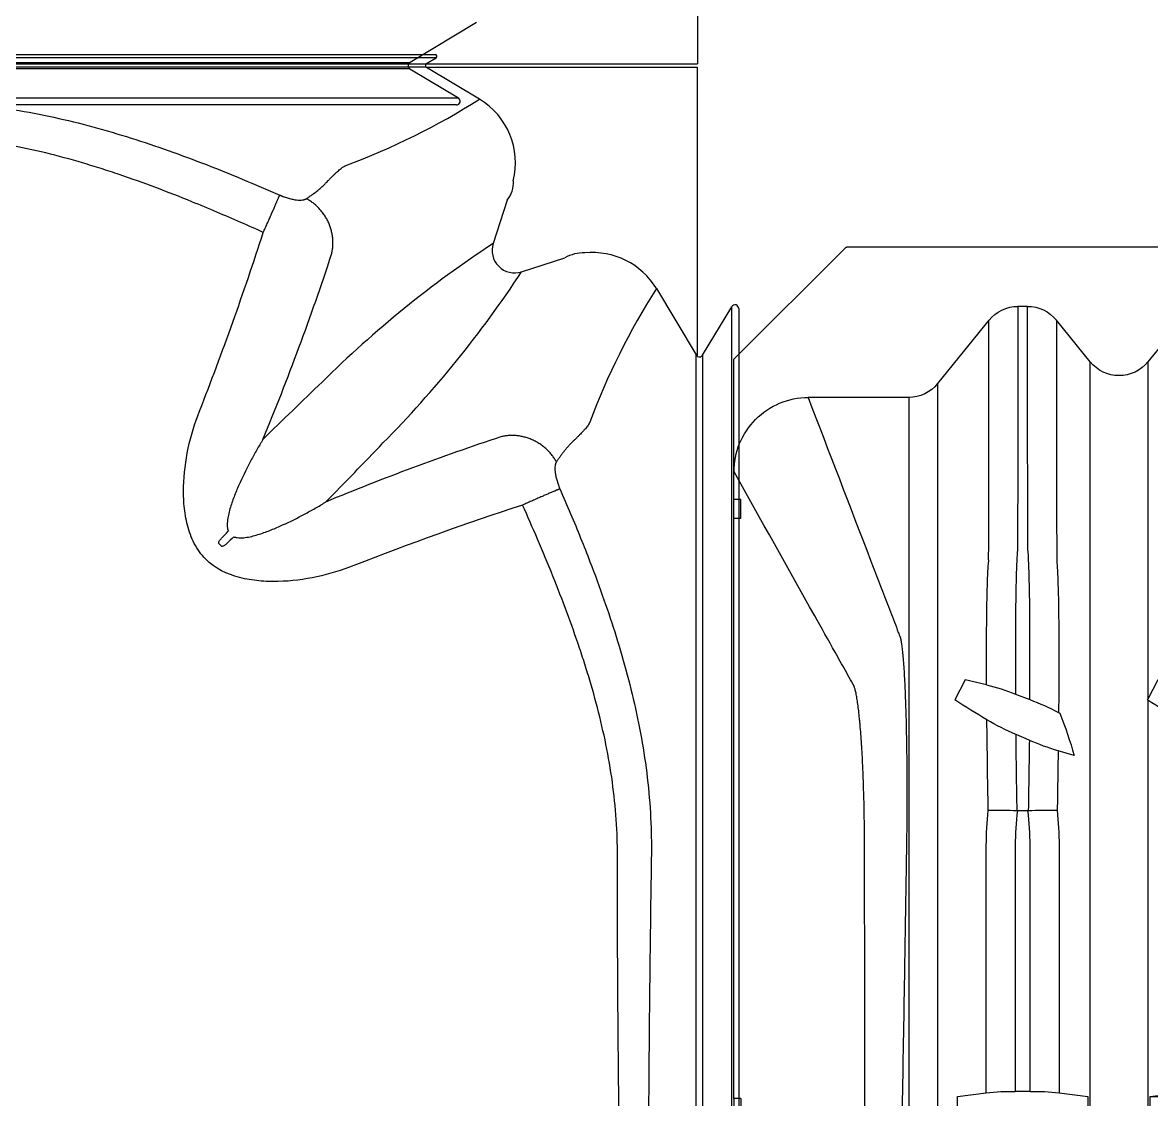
# Model space of a CAD drawing. Header units: millimetres. Extents: x -455371 to 117772, y -78417 to 116564.
# Drawn here: x -33030.2 to -32727.9, y 57303.2 to 57591.5 of the extents above; entities that cross this region are included whole.
import ezdxf

# ---------------------------------------------------------------- set-up
doc = ezdxf.new("R2010")
doc.units = ezdxf.units.MM
doc.layers.get('0').update_dxf_attribs({"color": 255})
doc.layers.add('BETON-STOP', color=141, linetype='Continuous')
doc.layers.add('Contorno-Cupolex', color=3, linetype='Continuous')
doc.layers.add('quote', color=5, linetype='Continuous', lineweight=15)

# ---------------------------------------------------------------- blocks, each defined once
blk = doc.blocks.new('Cupolex H50')
at = {"layer": 'Contorno-Cupolex', "linetype": 'Continuous'}
for p, q in [((19721.008, 10220.685), (19741.795, 10220.685)), ((19741.548, 10220.428), (19741.822, 10220.592)), ((19741.548, 10220.342), (19741.548, 10220.428)), ((19741.56, 10220.335), (19741.548, 10220.342)), ((19741.568, 10220.335), (19741.56, 10220.335)), ((19748.808, 10220.335), (19741.568, 10220.335)), ((19742.979, 10219.487), (19741.568, 10220.335)), ((19748.808, 10212.618), (19748.808, 10220.335)), ((19743.723, 10216.79), (19743.347, 10215.632)), ((19744.105, 10214.873), (19745.264, 10215.25)), ((19747.709, 10214.424), (19748.773, 10212.653)), ((19748.944, 10212.646), (19749.723, 10213.942)), ((19749.908, 10213.89), (19749.908, 10192.535)), ((19748.808, 10212.611), (19748.808, 10212.618)), ((19736.013, 10207.612), (19736.085, 10207.54)), ((19748.808, 10172.452), (19748.808, 10164.735)), ((19742.898, 10165.834), (19741.127, 10164.77)), ((19741.084, 10164.735), (19741.092, 10164.735)), ((19741.092, 10164.735), (19748.808, 10164.735)), ((19741.119, 10164.6), (19742.416, 10163.82)), ((19742.363, 10163.635), (19721.008, 10163.635))]:
    blk.add_line(p, q, dxfattribs=at)
for centre, radius, start, end in [((19741.796, 10220.635), 0.0499, 300.9627, 90.7224), ((19732.671, 10235.755), 19.259, 290.4679, 302.3618), ((19741.956, 10217.783), 1.987, 346.0465, 59.0112), ((19743.106, 10217.267), 0.78, 322.3447, 2.7204), ((19656.793, 10241.937), 84.511, 338.63581, 342.07511), ((19759.615, 10190.882), 29.618, 123.3171, 134.7243), ((19743.918, 10215.445), 0.601, 161.8666, 288.1334), ((19746.005, 10213.401), 1.987, 30.9871, 96.0571), ((19672.407, 10237.205), 70.114, 337.51574, 341.83203), ((19745.761, 10214.347), 1.031, 88.098, 118.852), ((19719.313, 10231.176), 29.672, 315.2861, 326.6725), ((19763.951, 10204.095), 19.248, 147.544, 159.4332), ((19749.809, 10213.891), 0.0998, 359.2777, 149.0372), ((19748.859, 10212.705), 0.1, 210.9328, 239.6717), ((19748.858, 10212.696), 0.0994, 239.7705, 329.2578), ((19823.716, 10122.806), 123.117, 133.62543, 134.65067), ((19764.872, 10146.017), 67.882, 108.3064, 112.52778), ((19651.998, 10294.545), 122.115, 315.3451, 316.37876), ((19769.413, 10131.006), 81.647, 108.03721, 111.39913), ((19677.006, 10266.071), 83.013, 315.3725, 315.55085), ((19794.544, 10148.533), 83.013, 134.44915, 134.6275), ((19741.17, 10164.685), 0.0994, 149.7705, 239.2578), ((19741.178, 10164.684), 0.1, 120.9328, 149.6717), ((19742.364, 10163.735), 0.0998, 269.2777, 59.0372)]:
    blk.add_arc(centre, radius, start, end, dxfattribs=at)
for points, knots in [([(19741.822, 10220.592), (19740.292, 10220.592), (19738.758, 10220.592), (19736.839, 10220.592), (19736.456, 10220.592), (19735.88, 10220.592), (19735.689, 10220.592), (19735.473, 10220.592), (19735.449, 10220.592), (19735.401, 10220.592), (19735.378, 10220.592), (19735.297, 10220.592), (19735.225, 10220.592), (19734.958, 10220.592), (19734.705, 10220.592), (19734.236, 10220.592), (19734.065, 10220.592), (19733.692, 10220.592), (19733.489, 10220.592), (19732.842, 10220.592), (19732.366, 10220.592), (19731.587, 10220.592), (19731.315, 10220.592), (19730.758, 10220.592), (19730.474, 10220.592), (19729.895, 10220.592), (19729.6, 10220.592), (19728.998, 10220.592), (19728.69, 10220.592), (19728.229, 10220.592), (19728.076, 10220.592), (19727.9, 10220.592), (19727.878, 10220.592), (19727.856, 10220.592)], [0, 0, 0, 0, 0.5, 0.5, 0.625, 0.625, 0.6875, 0.6875, 0.6953125, 0.6953125, 0.703125, 0.703125, 0.71875, 0.71875, 0.75, 0.75, 0.765625, 0.765625, 0.78125, 0.78125, 0.8125, 0.8125, 0.828125, 0.828125, 0.84375, 0.84375, 0.859375, 0.859375, 0.875, 0.875, 0.8828125, 0.8828125, 0.8839302, 0.8839302, 0.8839302, 0.8839302]), ([(19721.008, 10220.428), (19722.289, 10220.428), (19723.57, 10220.428), (19725.492, 10220.428), (19726.132, 10220.428), (19726.933, 10220.428), (19727.094, 10220.428), (19727.415, 10220.428), (19727.577, 10220.428), (19727.864, 10220.428), (19727.987, 10220.428), (19728.24, 10220.428), (19728.37, 10220.428), (19729.01, 10220.428), (19729.496, 10220.428), (19730.446, 10220.428), (19730.912, 10220.428), (19732.235, 10220.428), (19733.016, 10220.428), (19733.944, 10220.428), (19734.213, 10220.428), (19734.655, 10220.428), (19734.829, 10220.428), (19734.99, 10220.428), (19735.02, 10220.428), (19735.059, 10220.428), (19735.071, 10220.428), (19735.095, 10220.428), (19735.107, 10220.428), (19735.166, 10220.428), (19735.216, 10220.428), (19735.367, 10220.428), (19735.468, 10220.428), (19735.97, 10220.428), (19736.373, 10220.428), (19738.384, 10220.428), (19739.993, 10220.428), (19741.548, 10220.428)], [0, 0, 0, 0, 0.0625, 0.0625, 0.09375, 0.09375, 0.101563, 0.101563, 0.109375, 0.109375, 0.117188, 0.117188, 0.125, 0.125, 0.15625, 0.15625, 0.1875, 0.1875, 0.25, 0.25, 0.28125, 0.28125, 0.3125, 0.3125, 0.320312, 0.320312, 0.324219, 0.324219, 0.328125, 0.328125, 0.34375, 0.34375, 0.375, 0.375, 0.5, 0.5, 1, 1, 1, 1]), ([(19741.548, 10220.342), (19739.993, 10220.342), (19738.384, 10220.342), (19736.373, 10220.342), (19735.97, 10220.342), (19735.468, 10220.342), (19735.367, 10220.342), (19735.216, 10220.342), (19735.166, 10220.342), (19735.107, 10220.342), (19735.095, 10220.342), (19735.071, 10220.342), (19735.059, 10220.342), (19735.02, 10220.342), (19734.99, 10220.342), (19734.829, 10220.342), (19734.655, 10220.342), (19734.213, 10220.342), (19733.944, 10220.342), (19733.016, 10220.342), (19732.235, 10220.342), (19730.912, 10220.342), (19730.446, 10220.342), (19729.496, 10220.342), (19729.01, 10220.342), (19728.37, 10220.342), (19728.24, 10220.342), (19727.987, 10220.342), (19727.864, 10220.342), (19727.577, 10220.342), (19727.415, 10220.342), (19727.094, 10220.342), (19726.933, 10220.342), (19726.132, 10220.342), (19725.492, 10220.342), (19723.57, 10220.342), (19722.289, 10220.342), (19721.008, 10220.342)], [0, 0, 0, 0, 0.5, 0.5, 0.625, 0.625, 0.65625, 0.65625, 0.671875, 0.671875, 0.675781, 0.675781, 0.679687, 0.679687, 0.6875, 0.6875, 0.71875, 0.71875, 0.75, 0.75, 0.8125, 0.8125, 0.84375, 0.84375, 0.875, 0.875, 0.882812, 0.882812, 0.890625, 0.890625, 0.898437, 0.898437, 0.90625, 0.90625, 0.9375, 0.9375, 1, 1, 1, 1]), ([(19721.008, 10219.339), (19721.473, 10219.342), (19722.405, 10219.348), (19723.808, 10219.361), (19725.098, 10219.376), (19726.27, 10219.391), (19727.059, 10219.402), (19727.585, 10219.411), (19727.942, 10219.416), (19728.571, 10219.41), (19729.471, 10219.354), (19730.543, 10219.215), (19731.953, 10218.947), (19733.325, 10218.57), (19734.676, 10218.116), (19735.665, 10217.748), (19736.658, 10217.349), (19737.307, 10217.069), (19737.639, 10216.925)], [0, 0, 0, 0, 0.081858, 0.164277, 0.247255, 0.309067, 0.370865, 0.386322, 0.40194, 0.433686, 0.497156, 0.560794, 0.624159, 0.750052, 0.811351, 0.87539, 0.93616, 1, 1, 1, 1]), ([(19737.202, 10215.927), (19737.002, 10216.017), (19736.59, 10216.2), (19735.953, 10216.474), (19735.197, 10216.788), (19734.329, 10217.128), (19733.518, 10217.419), (19732.865, 10217.634), (19732.211, 10217.835), (19731.388, 10218.058), (19730.389, 10218.273), (19729.382, 10218.425), (19728.537, 10218.493), (19727.988, 10218.507), (19727.733, 10218.508), (19727.559, 10218.508), (19727.076, 10218.508), (19726.285, 10218.509), (19724.877, 10218.513), (19723.471, 10218.522), (19722.064, 10218.535), (19721.36, 10218.543), (19721.008, 10218.547)], [0, 0, 0, 0, 0.039685, 0.081401, 0.12514, 0.187502, 0.249718, 0.280702, 0.311603, 0.373204, 0.434675, 0.49602, 0.557011, 0.587479, 0.595205, 0.603053, 0.61891, 0.682454, 0.745963, 0.872985, 0.936476, 1, 1, 1, 1]), ([(19738.355, 10216.828), (19738.368, 10216.837), (19738.393, 10216.854), (19738.429, 10216.879), (19738.464, 10216.904), (19738.498, 10216.928), (19738.531, 10216.953), (19738.585, 10216.993), (19738.657, 10217.049), (19738.741, 10217.12), (19738.817, 10217.19), (19738.878, 10217.251), (19738.92, 10217.297), (19738.952, 10217.33), (19738.981, 10217.359), (19739.023, 10217.4), (19739.074, 10217.45), (19739.131, 10217.503), (19739.184, 10217.552), (19739.249, 10217.611), (19739.309, 10217.659), (19739.358, 10217.689), (19739.382, 10217.701), (19739.395, 10217.708), (19739.402, 10217.71), (19739.405, 10217.712)], [0, 0, 0, 0, 0.020834, 0.041499, 0.061995, 0.082327, 0.102494, 0.1225, 0.183394, 0.244692, 0.305517, 0.365952, 0.407549, 0.429262, 0.459619, 0.493771, 0.556586, 0.619732, 0.683579, 0.744962, 0.871925, 0.935861, 0.967747, 0.983808, 1, 1, 1, 1]), ([(19737.639, 10216.925), (19737.647, 10216.921), (19737.663, 10216.914), (19737.687, 10216.904), (19737.711, 10216.895), (19737.735, 10216.885), (19737.771, 10216.872), (19737.819, 10216.856), (19737.896, 10216.832), (19737.99, 10216.809), (19738.091, 10216.793), (19738.18, 10216.787), (19738.242, 10216.791), (19738.284, 10216.798), (19738.311, 10216.806), (19738.335, 10216.816), (19738.349, 10216.824), (19738.355, 10216.828)], [0, 0, 0, 0, 0.025114, 0.050251, 0.075451, 0.100753, 0.126198, 0.189041, 0.252473, 0.377155, 0.504216, 0.628011, 0.754462, 0.81453, 0.875317, 0.937064, 1, 1, 1, 1]), ([(19749.723, 10207.324), (19749.723, 10207.363), (19749.723, 10207.398), (19749.723, 10207.46), (19749.723, 10207.485), (19749.723, 10207.704), (19749.723, 10207.899), (19749.723, 10208.484), (19749.723, 10208.874), (19749.723, 10210.825), (19749.723, 10212.385), (19749.723, 10213.942)], [0.2969026, 0.2969026, 0.2969026, 0.2969026, 0.3046875, 0.3046875, 0.3125, 0.3125, 0.375, 0.375, 0.5, 0.5, 1, 1, 1, 1]), ([(19748.773, 10197.227), (19748.773, 10197.476), (19748.773, 10197.725), (19748.773, 10198.276), (19748.773, 10198.579), (19748.773, 10199.183), (19748.773, 10199.485), (19748.773, 10200.088), (19748.773, 10200.39), (19748.773, 10200.988), (19748.773, 10201.279), (19748.773, 10201.848), (19748.773, 10202.126), (19748.773, 10202.668), (19748.773, 10202.933), (19748.773, 10203.687), (19748.773, 10204.141), (19748.773, 10204.948), (19748.773, 10205.286), (19748.773, 10205.693), (19748.773, 10205.813), (19748.773, 10206.011), (19748.773, 10206.089), (19748.773, 10206.182), (19748.773, 10206.207), (19748.773, 10206.254), (19748.773, 10206.278), (19748.773, 10206.348), (19748.773, 10206.396), (19748.773, 10206.631), (19748.773, 10206.819), (19748.773, 10207.385), (19748.773, 10207.761), (19748.773, 10209.646), (19748.773, 10211.153), (19748.773, 10212.653)], [0.0808693, 0.0808693, 0.0808693, 0.0808693, 0.09375, 0.09375, 0.109375, 0.109375, 0.125, 0.125, 0.140625, 0.140625, 0.15625, 0.15625, 0.171875, 0.171875, 0.1875, 0.1875, 0.21875, 0.21875, 0.25, 0.25, 0.265625, 0.265625, 0.28125, 0.28125, 0.2890625, 0.2890625, 0.296875, 0.296875, 0.3125, 0.3125, 0.375, 0.375, 0.5, 0.5, 1, 1, 1, 1]), ([(19739.624, 10207.024), (19739.3, 10206.895), (19738.97, 10206.795), (19738.296, 10206.65), (19737.949, 10206.606), (19737.429, 10206.593), (19737.256, 10206.598), (19736.91, 10206.631), (19736.737, 10206.659), (19736.234, 10206.789), (19735.91, 10206.944), (19735.538, 10207.317), (19735.438, 10207.458), (19735.276, 10207.768), (19735.218, 10207.933), (19735.131, 10208.268), (19735.103, 10208.441), (19735.071, 10208.786), (19735.066, 10208.958), (19735.079, 10209.475), (19735.123, 10209.82), (19735.268, 10210.497), (19735.368, 10210.828), (19735.497, 10211.15)], [0, 0, 0, 0, 0.125, 0.125, 0.25, 0.25, 0.3125, 0.3125, 0.375, 0.375, 0.5, 0.5, 0.5625, 0.5625, 0.625, 0.625, 0.6875, 0.6875, 0.75, 0.75, 0.875, 0.875, 1, 1, 1, 1]), ([(19745.929, 10210.856), (19745.928, 10210.853), (19745.925, 10210.846), (19745.919, 10210.833), (19745.906, 10210.809), (19745.876, 10210.759), (19745.825, 10210.696), (19745.76, 10210.625), (19745.708, 10210.569), (19745.655, 10210.514), (19745.61, 10210.469), (19745.57, 10210.428), (19745.538, 10210.397), (19745.505, 10210.365), (19745.458, 10210.322), (19745.399, 10210.263), (19745.337, 10210.194), (19745.283, 10210.129), (19745.235, 10210.07), (19745.186, 10210.007), (19745.137, 10209.939), (19745.086, 10209.868), (19745.052, 10209.817), (19745.035, 10209.792)], [0, 0, 0, 0, 0.016011, 0.032224, 0.064149, 0.128117, 0.255099, 0.326832, 0.398509, 0.451594, 0.506571, 0.540692, 0.57148, 0.599734, 0.634041, 0.695795, 0.755398, 0.795322, 0.835569, 0.876151, 0.917076, 0.958355, 1, 1, 1, 1]), ([(19748.944, 10210.731), (19748.944, 10209.866), (19748.944, 10209), (19748.944, 10207.757), (19748.944, 10207.381), (19748.944, 10206.816), (19748.944, 10206.628), (19748.944, 10206.393), (19748.944, 10206.345), (19748.944, 10206.251), (19748.944, 10206.21), (19748.944, 10206.085), (19748.944, 10206.006), (19748.944, 10205.81), (19748.944, 10205.69), (19748.944, 10205.281), (19748.944, 10204.944), (19748.944, 10204.343), (19748.944, 10204.127), (19748.944, 10203.673), (19748.944, 10203.435), (19748.944, 10202.686), (19748.944, 10202.135), (19748.944, 10201.284), (19748.944, 10200.995), (19748.944, 10200.404), (19748.944, 10200.101), (19748.944, 10199.496), (19748.944, 10199.193), (19748.944, 10198.588), (19748.944, 10198.285), (19748.944, 10197.377), (19748.944, 10196.772), (19748.944, 10195.104), (19748.944, 10194.041), (19748.944, 10192.978)], [0.2124485, 0.2124485, 0.2124485, 0.2124485, 0.5, 0.5, 0.625, 0.625, 0.6875, 0.6875, 0.703125, 0.703125, 0.71875, 0.71875, 0.734375, 0.734375, 0.75, 0.75, 0.78125, 0.78125, 0.796875, 0.796875, 0.8125, 0.8125, 0.84375, 0.84375, 0.859375, 0.859375, 0.875, 0.875, 0.890625, 0.890625, 0.90625, 0.90625, 0.9375, 0.9375, 0.9923835, 0.9923835, 0.9923835, 0.9923835]), ([(19737.192, 10210.392), (19737.178, 10210.369), (19737.164, 10210.346), (19737.136, 10210.3), (19737.122, 10210.277), (19737.081, 10210.208), (19737.054, 10210.162), (19736.974, 10210.023), (19736.922, 10209.928), (19736.769, 10209.642), (19736.672, 10209.447), (19736.535, 10209.145), (19736.492, 10209.043), (19736.409, 10208.835), (19736.37, 10208.73), (19736.318, 10208.568), (19736.302, 10208.513), (19736.273, 10208.402), (19736.261, 10208.346), (19736.242, 10208.232), (19736.236, 10208.174), (19736.237, 10208.085), (19736.239, 10208.056), (19736.248, 10207.997), (19736.255, 10207.967), (19736.267, 10207.939)], [0, 0, 0, 0, 0.03125, 0.03125, 0.0625, 0.0625, 0.125, 0.125, 0.25, 0.25, 0.5, 0.5, 0.625, 0.625, 0.75, 0.75, 0.8125, 0.8125, 0.875, 0.875, 0.9375, 0.9375, 0.96875, 0.96875, 1, 1, 1, 1]), ([(19745.035, 10209.792), (19745.033, 10209.789), (19745.029, 10209.782), (19745.023, 10209.771), (19745.018, 10209.759), (19745.013, 10209.747), (19745.009, 10209.733), (19745.006, 10209.719), (19745.003, 10209.704), (19744.997, 10209.672), (19744.994, 10209.616), (19744.999, 10209.527), (19745.015, 10209.425), (19745.038, 10209.332), (19745.062, 10209.254), (19745.08, 10209.201), (19745.097, 10209.154), (19745.113, 10209.114), (19745.124, 10209.087), (19745.13, 10209.074)], [0, 0, 0, 0, 0.031543, 0.062759, 0.093676, 0.12432, 0.154721, 0.184907, 0.214908, 0.244754, 0.371276, 0.495222, 0.622346, 0.74714, 0.810652, 0.87359, 0.915985, 0.958061, 1, 1, 1, 1]), ([(19745.13, 10209.074), (19745.226, 10208.852), (19745.415, 10208.415), (19745.683, 10207.765), (19745.984, 10207), (19746.307, 10206.125), (19746.754, 10204.783), (19747.123, 10203.419), (19747.385, 10202.017), (19747.519, 10200.951), (19747.572, 10200.056), (19747.576, 10199.431), (19747.571, 10199.077), (19747.562, 10198.553), (19747.552, 10197.768), (19747.533, 10196.369), (19747.514, 10194.625), (19747.505, 10193.229), (19747.5, 10192.535)], [0, 0, 0, 0, 0.042924, 0.084471, 0.124692, 0.188647, 0.249907, 0.375615, 0.438991, 0.50263, 0.566109, 0.597857, 0.613444, 0.628905, 0.690742, 0.752592, 0.876921, 1, 1, 1, 1]), ([(19736.412, 10207.794), (19736.441, 10207.782), (19736.47, 10207.775), (19736.53, 10207.765), (19736.56, 10207.763), (19736.648, 10207.763), (19736.706, 10207.769), (19736.82, 10207.788), (19736.877, 10207.8), (19736.988, 10207.829), (19737.042, 10207.845), (19737.204, 10207.897), (19737.309, 10207.936), (19737.516, 10208.018), (19737.618, 10208.062), (19737.919, 10208.198), (19738.115, 10208.295), (19738.402, 10208.448), (19738.496, 10208.5), (19738.636, 10208.581), (19738.682, 10208.608), (19738.751, 10208.649), (19738.774, 10208.663), (19738.819, 10208.691), (19738.842, 10208.705), (19738.865, 10208.719)], [0, 0, 0, 0, 0.03125, 0.03125, 0.0625, 0.0625, 0.125, 0.125, 0.1875, 0.1875, 0.25, 0.25, 0.375, 0.375, 0.5, 0.5, 0.75, 0.75, 0.875, 0.875, 0.9375, 0.9375, 0.96875, 0.96875, 1, 1, 1, 1]), ([(19746.707, 10192.535), (19746.703, 10192.885), (19746.695, 10193.585), (19746.682, 10194.984), (19746.673, 10196.383), (19746.669, 10197.783), (19746.667, 10198.57), (19746.668, 10199.094), (19746.668, 10199.435), (19746.655, 10200.025), (19746.59, 10200.865), (19746.442, 10201.867), (19746.232, 10202.86), (19746.013, 10203.678), (19745.816, 10204.328), (19745.606, 10204.976), (19745.319, 10205.782), (19744.941, 10206.753), (19744.545, 10207.706), (19744.267, 10208.337), (19744.133, 10208.64)], [0, 0, 0, 0, 0.063564, 0.127097, 0.254201, 0.31775, 0.381331, 0.397214, 0.41286, 0.44336, 0.504368, 0.565708, 0.627174, 0.688693, 0.719527, 0.750429, 0.81247, 0.874829, 0.93973, 1, 1, 1, 1]), ([(19736.013, 10207.612), (19736.01, 10207.614), (19736.009, 10207.618), (19736.008, 10207.625), (19736.008, 10207.629), (19736.01, 10207.64), (19736.012, 10207.647), (19736.02, 10207.666), (19736.027, 10207.679), (19736.049, 10207.714), (19736.066, 10207.735), (19736.086, 10207.755)], [0, 0, 0, 0, 0.0625, 0.0625, 0.125, 0.125, 0.25, 0.25, 0.5, 0.5, 1, 1, 1, 1]), ([(19736.228, 10207.612), (19736.209, 10207.593), (19736.187, 10207.576), (19736.152, 10207.554), (19736.14, 10207.547), (19736.12, 10207.539), (19736.113, 10207.537), (19736.102, 10207.535), (19736.099, 10207.535), (19736.091, 10207.536), (19736.088, 10207.537), (19736.085, 10207.54)], [0, 0, 0, 0, 0.5, 0.5, 0.75, 0.75, 0.875, 0.875, 0.9375, 0.9375, 1, 1, 1, 1]), ([(19749.723, 10199.303), (19749.723, 10199.365), (19749.723, 10199.426), (19749.723, 10199.642), (19749.723, 10199.796), (19749.723, 10200.258), (19749.723, 10200.564), (19749.723, 10201.176), (19749.723, 10201.482), (19749.723, 10202.373), (19749.723, 10202.938), (19749.723, 10203.745), (19749.723, 10204.008), (19749.723, 10204.507), (19749.723, 10204.744), (19749.723, 10205.195), (19749.723, 10205.409), (19749.723, 10205.813), (19749.723, 10206.004), (19749.723, 10206.525), (19749.723, 10206.812), (19749.723, 10207.148), (19749.723, 10207.245), (19749.723, 10207.324), (19749.723, 10207.324), (19749.723, 10207.324)], [0.1140744, 0.1140744, 0.1140744, 0.1140744, 0.1171875, 0.1171875, 0.125, 0.125, 0.140625, 0.140625, 0.15625, 0.15625, 0.1875, 0.1875, 0.203125, 0.203125, 0.21875, 0.21875, 0.234375, 0.234375, 0.25, 0.25, 0.28125, 0.28125, 0.296875, 0.296875, 0.2969026, 0.2969026, 0.2969026, 0.2969026]), ([(19749.723, 10192.535), (19749.723, 10193.771), (19749.723, 10195.007), (19749.723, 10196.861), (19749.723, 10197.479), (19749.723, 10198.406), (19749.723, 10198.716), (19749.723, 10199.118), (19749.723, 10199.21), (19749.723, 10199.303)], [0, 0, 0, 0, 0.0625, 0.0625, 0.09375, 0.09375, 0.109375, 0.109375, 0.1140744, 0.1140744, 0.1140744, 0.1140744]), ([(19748.773, 10192.535), (19748.773, 10193.744), (19748.773, 10194.952), (19748.773, 10196.516), (19748.773, 10196.872), (19748.773, 10197.227)], [0, 0, 0, 0, 0.0625, 0.0625, 0.08086931, 0.08086931, 0.08086931, 0.08086931]), ([(19725.7, 10164.771), (19725.949, 10164.771), (19726.198, 10164.771), (19726.75, 10164.771), (19727.052, 10164.771), (19727.656, 10164.771), (19727.958, 10164.771), (19728.561, 10164.771), (19728.864, 10164.771), (19729.461, 10164.771), (19729.752, 10164.771), (19730.321, 10164.771), (19730.599, 10164.771), (19731.141, 10164.771), (19731.407, 10164.771), (19732.161, 10164.771), (19732.614, 10164.771), (19733.421, 10164.771), (19733.759, 10164.771), (19734.167, 10164.771), (19734.286, 10164.771), (19734.484, 10164.771), (19734.563, 10164.771), (19734.656, 10164.771), (19734.681, 10164.771), (19734.728, 10164.771), (19734.751, 10164.771), (19734.822, 10164.771), (19734.869, 10164.771), (19735.104, 10164.771), (19735.293, 10164.771), (19735.858, 10164.771), (19736.235, 10164.771), (19738.119, 10164.771), (19739.626, 10164.77), (19741.127, 10164.77)], [0.0808693, 0.0808693, 0.0808693, 0.0808693, 0.09375, 0.09375, 0.109375, 0.109375, 0.125, 0.125, 0.140625, 0.140625, 0.15625, 0.15625, 0.171875, 0.171875, 0.1875, 0.1875, 0.21875, 0.21875, 0.25, 0.25, 0.265625, 0.265625, 0.28125, 0.28125, 0.2890625, 0.2890625, 0.296875, 0.296875, 0.3125, 0.3125, 0.375, 0.375, 0.5, 0.5, 1, 1, 1, 1]), ([(19739.204, 10164.6), (19738.34, 10164.6), (19737.473, 10164.6), (19736.231, 10164.599), (19735.854, 10164.599), (19735.289, 10164.599), (19735.101, 10164.599), (19734.866, 10164.599), (19734.819, 10164.599), (19734.725, 10164.599), (19734.683, 10164.599), (19734.559, 10164.599), (19734.48, 10164.599), (19734.283, 10164.599), (19734.164, 10164.599), (19733.754, 10164.599), (19733.417, 10164.599), (19732.817, 10164.599), (19732.6, 10164.599), (19732.147, 10164.599), (19731.908, 10164.599), (19731.16, 10164.599), (19730.609, 10164.599), (19729.757, 10164.599), (19729.468, 10164.599), (19728.877, 10164.599), (19728.574, 10164.599), (19727.969, 10164.599), (19727.666, 10164.599), (19727.061, 10164.599), (19726.758, 10164.599), (19725.851, 10164.599), (19725.245, 10164.599), (19723.577, 10164.599), (19722.514, 10164.599), (19721.451, 10164.599)], [0.2124485, 0.2124485, 0.2124485, 0.2124485, 0.5, 0.5, 0.625, 0.625, 0.6875, 0.6875, 0.703125, 0.703125, 0.71875, 0.71875, 0.734375, 0.734375, 0.75, 0.75, 0.78125, 0.78125, 0.796875, 0.796875, 0.8125, 0.8125, 0.84375, 0.84375, 0.859375, 0.859375, 0.875, 0.875, 0.890625, 0.890625, 0.90625, 0.90625, 0.9375, 0.9375, 0.9923835, 0.9923835, 0.9923835, 0.9923835]), ([(19727.777, 10163.821), (19727.838, 10163.821), (19727.9, 10163.821), (19728.115, 10163.821), (19728.27, 10163.821), (19728.731, 10163.821), (19729.038, 10163.821), (19729.649, 10163.821), (19729.955, 10163.821), (19730.846, 10163.821), (19731.412, 10163.821), (19732.219, 10163.821), (19732.481, 10163.821), (19732.98, 10163.821), (19733.218, 10163.821), (19733.669, 10163.821), (19733.883, 10163.821), (19734.287, 10163.821), (19734.477, 10163.821), (19734.999, 10163.821), (19735.286, 10163.821), (19735.622, 10163.821), (19735.718, 10163.821), (19735.797, 10163.821), (19735.797, 10163.821), (19735.797, 10163.821)], [0.1140744, 0.1140744, 0.1140744, 0.1140744, 0.1171875, 0.1171875, 0.125, 0.125, 0.140625, 0.140625, 0.15625, 0.15625, 0.1875, 0.1875, 0.203125, 0.203125, 0.21875, 0.21875, 0.234375, 0.234375, 0.25, 0.25, 0.28125, 0.28125, 0.296875, 0.296875, 0.2969026, 0.2969026, 0.2969026, 0.2969026]), ([(19735.797, 10163.821), (19735.836, 10163.821), (19735.871, 10163.821), (19735.933, 10163.821), (19735.958, 10163.821), (19736.177, 10163.821), (19736.373, 10163.821), (19736.958, 10163.821), (19737.348, 10163.821), (19739.298, 10163.821), (19740.859, 10163.82), (19742.416, 10163.82)], [0.2969026, 0.2969026, 0.2969026, 0.2969026, 0.3046875, 0.3046875, 0.3125, 0.3125, 0.375, 0.375, 0.5, 0.5, 1, 1, 1, 1])]:
    blk.add_open_spline(points, degree=3, knots=knots, dxfattribs=at)
for points, weights in [([(19737.202, 10215.927), (19737.535, 10216.669), (19737.639, 10216.925)], [1, 0.837824847316, 1]), ([(19739.026, 10215.343), (19739.271, 10216.329), (19738.355, 10216.828)], [1, 0.774238593572, 1]), ([(19745.035, 10209.792), (19744.536, 10210.707), (19743.551, 10210.463)], [1, 0.77386842912, 1]), ([(19745.13, 10209.074), (19744.873, 10208.97), (19744.133, 10208.64)], [1, 0.838288024156, 1])]:
    blk.add_rational_spline(points, weights, degree=2, dxfattribs=at)
for points in [[(19748.944, 10212.646), (19748.944, 10212.008), (19748.944, 10211.37), (19748.944, 10210.731)], [(19748.944, 10192.978), (19748.944, 10192.83), (19748.944, 10192.683), (19748.944, 10192.535)], [(19741.119, 10164.6), (19740.482, 10164.6), (19739.843, 10164.6), (19739.204, 10164.6)]]:
    blk.add_open_spline(points, degree=3, dxfattribs=at)
blk = doc.blocks.new('*U2219')
at = {"xscale": 10.01836209701863, "yscale": 10.01836209701863, "zscale": 10.01836209701863}
for p in [(-197296.95, -101829.74), (-197296.95, -102387.76)]:
    blk.add_blockref('Cupolex H50', p, dxfattribs=at)
blk = doc.blocks.new('*U2220')
at = {"layer": 'quote', "color": 0, "linetype": 'ByBlock', "lineweight": -2, "transparency": 16777216}
blk.add_blockref('*U2219', (0, -1285), dxfattribs=at)
blk = doc.blocks.new('Bs H50 tacca 3')
at = {"layer": 'BETON-STOP'}
for p, q in [((19718.463, 10088.289), (19718.463, 10088.789)), ((19718.652, 10088.289), (19718.652, 10088.789)), ((19724.447, 10088.539), (19724.447, 10088.239)), ((19727.928, 10088.239), (19727.928, 10088.539)), ((19729.597, 10088.539), (19729.597, 10088.239)), ((19718.463, 10088.289), (19718.463, 10072.789)), ((19718.652, 10088.289), (19718.463, 10088.289)), ((19724.447, 10088.239), (19725.215, 10088.141)), ((19726.388, 10088.102), (19725.988, 10088.102)), ((19727.161, 10088.141), (19727.928, 10088.239)), ((19729.597, 10088.239), (19730.365, 10088.141)), ((19729.597, 10088.239), (19733.078, 10088.239)), ((19726.039, 10080.599), (19726.046, 10080.599)), ((19726.046, 10080.599), (19726.329, 10080.599)), ((19726.329, 10080.599), (19726.336, 10080.599)), ((19727.566, 10079.124), (19727.135, 10079.004)), ((19726.365, 10078.717), (19726.009, 10078.562)), ((19727.147, 10077.978), (19727.184, 10077.998)), ((19724.649, 10077.108), (19724.375, 10077.643)), ((19725.999, 10077.487), (19726.376, 10077.633)), ((19729.535, 10077.65), (19729.525, 10077.643)), ((19729.525, 10077.643), (19729.535, 10077.623)), ((19729.799, 10077.108), (19729.535, 10077.623)), ((19725.224, 10077.234), (19724.649, 10077.108)), ((19718.652, 10072.789), (19718.463, 10072.789)), ((19718.463, 10072.789), (19718.463, 10072.289)), ((19718.652, 10072.789), (19718.652, 10072.289)), ((19718.463, 10072.289), (19718.463, 10068.539)), ((19718.652, 10072.289), (19718.463, 10072.289)), ((19723.14, 10069.558), (19720.451, 10069.558)), ((19725.287, 10067.494), (19723.913, 10069.188)), ((19718.463, 10068.539), (19721.472, 10065.539)), ((19727.99, 10068.605), (19727.088, 10067.494)), ((19730.437, 10067.494), (19729.536, 10068.605)), ((19726.316, 10067.124), (19726.06, 10067.124)), ((19721.472, 10065.539), (19721.484, 10065.539)), ((19733.613, 10065.539), (19721.484, 10065.539))]:
    blk.add_line(p, q, dxfattribs=at)
for centre, radius, start, end in [((2599.385, 10079.049), 17123.758, 359.9682458, 0.0317539), ((19725.924, 10094.61), 6.508, 263.7467, 270.5633), ((19726.44, 10094.848), 6.746, 269.5571, 276.1329), ((20077.874, 10074.355), 352.663, 178.9869, 179.37962), ((19725.558, 10089.518), 8.932, 268.1218, 273.0874), ((20144.736, 10073.394), 418.759, 179.01414, 179.29279), ((19726.818, 10089.518), 8.932, 266.9126, 271.8782), ((19283.539, 10073.017), 442.863, 0.73746, 0.98095), ((19157.649, 10070.946), 569.543, 0.81069, 0.97029), ((19728.979, 10072.884), 6.392, 106.7661, 114.1399), ((19715.294, 10082.659), 12.77, 338.5951, 343.9327), ((19728.865, 10071.873), 7.274, 113.1216, 119.9777), ((19744.358, 10046.338), 37.139, 120.9975, 122.5513), ((19749.618, 10046.159), 37.349, 121.0006, 122.527), ((19723.737, 10084.568), 7.42, 290.8357, 297.3599), ((19723.706, 10083.204), 6.159, 284.2636, 291.852), ((19720.455, 10071.539), 1.981, 179.6725, 269.8751), ((19723.139, 10068.563), 0.995, 38.9222, 89.9155), ((19728.763, 10067.983), 0.992, 38.8507, 141.1493), ((19726.062, 10068.119), 0.995, 218.9229, 269.9147), ((19726.314, 10068.119), 0.996, 270.0934, 321.069)]:
    blk.add_arc(centre, radius, start, end, dxfattribs=at)
for points, knots in [([(19721.97, 10088.539), (19721.968, 10087.366), (19721.967, 10086.193), (19721.965, 10084.433), (19721.964, 10083.846), (19721.963, 10082.966), (19721.962, 10082.673), (19721.962, 10082.307), (19721.962, 10082.233), (19721.962, 10082.087), (19721.962, 10082.014), (19721.961, 10081.904), (19721.961, 10081.867), (19721.961, 10081.811), (19721.961, 10081.793), (19721.961, 10081.756), (19721.961, 10081.737), (19721.961, 10081.682), (19721.961, 10081.646), (19721.961, 10081.596), (19721.961, 10081.58), (19721.961, 10081.549), (19721.961, 10081.533), (19721.961, 10081.457), (19721.96, 10081.396), (19721.96, 10081.276), (19721.959, 10081.215), (19721.958, 10081.034), (19721.956, 10080.915), (19721.953, 10080.683), (19721.951, 10080.569), (19721.946, 10080.344), (19721.943, 10080.232), (19721.936, 10080.011), (19721.933, 10079.902), (19721.927, 10079.74), (19721.925, 10079.686), (19721.921, 10079.58), (19721.918, 10079.527), (19721.911, 10079.371), (19721.907, 10079.271), (19721.896, 10079.075), (19721.891, 10078.98), (19721.88, 10078.796), (19721.874, 10078.707), (19721.861, 10078.534), (19721.855, 10078.451), (19721.844, 10078.331), (19721.841, 10078.292), (19721.834, 10078.215), (19721.83, 10078.178), (19721.819, 10078.069), (19721.812, 10078), (19721.797, 10077.871), (19721.789, 10077.811), (19721.773, 10077.698), (19721.765, 10077.646), (19721.749, 10077.549), (19721.741, 10077.505), (19721.724, 10077.425), (19721.715, 10077.39), (19721.702, 10077.342), (19721.697, 10077.328), (19721.691, 10077.307), (19721.689, 10077.301), (19721.684, 10077.288), (19721.682, 10077.282), (19721.678, 10077.27), (19721.675, 10077.265), (19721.671, 10077.255), (19721.669, 10077.25), (19721.665, 10077.243), (19721.664, 10077.241), (19721.662, 10077.237), (19721.661, 10077.235), (19721.659, 10077.231), (19721.658, 10077.229), (19721.655, 10077.225), (19721.654, 10077.223), (19721.652, 10077.219), (19721.651, 10077.216), (19721.648, 10077.212), (19721.647, 10077.21), (19721.644, 10077.205), (19721.643, 10077.202), (19721.64, 10077.197), (19721.638, 10077.195), (19721.631, 10077.182), (19721.626, 10077.172), (19721.608, 10077.141), (19721.597, 10077.121), (19721.54, 10077.019), (19721.495, 10076.938), (19721.358, 10076.694), (19721.266, 10076.531), (19720.993, 10076.043), (19720.81, 10075.717), (19719.91, 10074.111), (19719.192, 10072.831), (19718.475, 10071.55)], [0, 0, 0, 0, 0.063018, 0.063018, 0.094527, 0.094527, 0.110281, 0.110281, 0.11422, 0.11422, 0.118158, 0.118158, 0.120128, 0.120128, 0.121112, 0.121112, 0.122097, 0.122097, 0.124066, 0.124066, 0.125051, 0.125051, 0.126036, 0.126036, 0.129974, 0.129974, 0.133913, 0.133913, 0.14179, 0.14179, 0.149667, 0.149667, 0.157545, 0.157545, 0.165422, 0.165422, 0.16936, 0.16936, 0.173299, 0.173299, 0.181176, 0.181176, 0.189054, 0.189054, 0.196931, 0.196931, 0.204808, 0.204808, 0.208747, 0.208747, 0.212685, 0.212685, 0.220562, 0.220562, 0.22844, 0.22844, 0.236317, 0.236317, 0.244194, 0.244194, 0.252071, 0.252071, 0.25601, 0.25601, 0.257979, 0.257979, 0.259949, 0.259949, 0.261918, 0.261918, 0.263887, 0.263887, 0.264872, 0.264872, 0.265857, 0.265857, 0.266841, 0.266841, 0.267826, 0.267826, 0.268811, 0.268811, 0.269795, 0.269795, 0.27078, 0.27078, 0.271764, 0.271764, 0.275703, 0.275703, 0.28358, 0.28358, 0.315089, 0.315089, 0.378107, 0.378107, 0.504143, 0.504143, 1, 1, 1, 1]), ([(19720.451, 10069.558), (19721.008, 10071.009), (19721.566, 10072.459), (19722.264, 10074.277), (19722.405, 10074.644), (19722.616, 10075.194), (19722.687, 10075.377), (19722.793, 10075.652), (19722.828, 10075.743), (19722.872, 10075.858), (19722.881, 10075.881), (19722.894, 10075.915), (19722.898, 10075.927), (19722.904, 10075.941), (19722.905, 10075.944), (19722.907, 10075.95), (19722.908, 10075.953), (19722.91, 10075.958), (19722.911, 10075.961), (19722.913, 10075.966), (19722.914, 10075.968), (19722.916, 10075.973), (19722.916, 10075.976), (19722.918, 10075.981), (19722.919, 10075.984), (19722.92, 10075.989), (19722.921, 10075.992), (19722.923, 10075.998), (19722.924, 10076.002), (19722.926, 10076.011), (19722.927, 10076.018), (19722.931, 10076.033), (19722.932, 10076.041), (19722.935, 10076.058), (19722.937, 10076.066), (19722.94, 10076.084), (19722.941, 10076.093), (19722.946, 10076.122), (19722.949, 10076.142), (19722.958, 10076.207), (19722.964, 10076.255), (19722.976, 10076.363), (19722.982, 10076.423), (19722.993, 10076.554), (19722.999, 10076.624), (19723.009, 10076.774), (19723.015, 10076.855), (19723.024, 10077.024), (19723.029, 10077.114), (19723.036, 10077.256), (19723.038, 10077.304), (19723.043, 10077.404), (19723.045, 10077.455), (19723.051, 10077.61), (19723.055, 10077.718), (19723.063, 10077.94), (19723.066, 10078.055), (19723.072, 10078.291), (19723.075, 10078.413), (19723.08, 10078.663), (19723.082, 10078.792), (19723.085, 10078.99), (19723.086, 10079.057), (19723.088, 10079.192), (19723.089, 10079.26), (19723.091, 10079.464), (19723.092, 10079.603), (19723.093, 10079.883), (19723.093, 10080.024), (19723.093, 10080.312), (19723.092, 10080.457), (19723.091, 10080.752), (19723.09, 10080.902), (19723.087, 10081.126), (19723.086, 10081.2), (19723.085, 10081.349), (19723.084, 10081.424), (19723.082, 10081.517), (19723.082, 10081.535), (19723.081, 10081.573), (19723.081, 10081.591), (19723.08, 10081.647), (19723.079, 10081.683), (19723.079, 10081.738), (19723.078, 10081.757), (19723.078, 10081.793), (19723.077, 10081.812), (19723.076, 10081.867), (19723.076, 10081.903), (19723.074, 10082.013), (19723.073, 10082.087), (19723.07, 10082.233), (19723.069, 10082.307), (19723.063, 10082.673), (19723.058, 10082.966), (19723.044, 10083.846), (19723.034, 10084.433), (19723.005, 10086.193), (19722.986, 10087.366), (19722.967, 10088.539)], [0, 0, 0, 0, 0.497274, 0.497274, 0.622956, 0.622956, 0.685796, 0.685796, 0.717217, 0.717217, 0.725072, 0.725072, 0.728999, 0.728999, 0.729981, 0.729981, 0.730963, 0.730963, 0.731945, 0.731945, 0.732927, 0.732927, 0.733909, 0.733909, 0.734891, 0.734891, 0.735873, 0.735873, 0.736854, 0.736854, 0.738818, 0.738818, 0.740782, 0.740782, 0.742746, 0.742746, 0.74471, 0.74471, 0.748637, 0.748637, 0.756492, 0.756492, 0.764347, 0.764347, 0.772202, 0.772202, 0.780057, 0.780057, 0.787913, 0.787913, 0.79184, 0.79184, 0.795768, 0.795768, 0.803623, 0.803623, 0.811478, 0.811478, 0.819333, 0.819333, 0.827188, 0.827188, 0.831116, 0.831116, 0.835043, 0.835043, 0.842898, 0.842898, 0.850753, 0.850753, 0.858608, 0.858608, 0.866463, 0.866463, 0.870391, 0.870391, 0.874319, 0.874319, 0.8753, 0.8753, 0.876282, 0.876282, 0.878246, 0.878246, 0.879228, 0.879228, 0.88021, 0.88021, 0.882174, 0.882174, 0.886101, 0.886101, 0.890029, 0.890029, 0.905739, 0.905739, 0.937159, 0.937159, 1, 1, 1, 1]), ([(19723.913, 10069.188), (19723.913, 10069.237), (19723.913, 10069.286), (19723.913, 10069.542), (19723.913, 10069.75), (19723.913, 10070.379), (19723.913, 10070.802), (19723.913, 10072.077), (19723.913, 10072.938), (19723.913, 10074.014), (19723.913, 10074.229), (19723.913, 10074.66), (19723.913, 10074.875), (19723.913, 10075.197), (19723.913, 10075.305), (19723.913, 10075.439), (19723.913, 10075.466), (19723.913, 10075.507), (19723.913, 10075.52), (19723.913, 10075.54), (19723.913, 10075.547), (19723.913, 10075.561), (19723.913, 10075.567), (19723.913, 10075.581), (19723.913, 10075.587), (19723.913, 10075.597), (19723.913, 10075.6), (19723.913, 10075.606), (19723.913, 10075.609), (19723.913, 10075.617), (19723.913, 10075.623), (19723.913, 10075.635), (19723.913, 10075.641), (19723.913, 10075.66), (19723.913, 10075.674), (19723.913, 10075.695), (19723.913, 10075.703), (19723.913, 10075.718), (19723.913, 10075.726), (19723.913, 10075.766), (19723.913, 10075.802), (19723.913, 10075.882), (19723.913, 10075.926), (19723.913, 10076.068), (19723.913, 10076.177), (19723.913, 10076.424), (19723.913, 10076.562), (19723.913, 10076.865), (19723.913, 10077.03), (19723.913, 10077.385), (19723.913, 10077.574), (19723.913, 10077.973), (19723.913, 10078.183), (19723.913, 10078.511), (19723.913, 10078.623), (19723.913, 10078.85), (19723.913, 10078.965), (19723.913, 10079.314), (19723.913, 10079.553), (19723.913, 10080.037), (19723.913, 10080.282), (19723.913, 10080.66), (19723.913, 10080.787), (19723.913, 10080.98), (19723.913, 10081.045), (19723.913, 10081.176), (19723.913, 10081.242), (19723.913, 10081.377), (19723.913, 10081.447), (19723.913, 10081.537), (19723.913, 10081.556), (19723.913, 10081.593), (19723.913, 10081.611), (19723.913, 10081.667), (19723.913, 10081.705), (19723.913, 10081.784), (19723.913, 10081.825), (19723.913, 10081.91), (19723.913, 10081.954), (19723.913, 10082.083), (19723.913, 10082.17), (19723.913, 10082.601), (19723.913, 10082.944), (19723.913, 10083.975), (19723.913, 10084.663), (19723.913, 10086.038), (19723.913, 10086.726), (19723.913, 10087.789), (19723.913, 10088.164), (19723.913, 10088.539)], [0, 0, 0, 0, 0.016163, 0.016163, 0.085094, 0.085094, 0.222956, 0.222956, 0.498682, 0.498682, 0.567613, 0.567613, 0.636544, 0.636544, 0.67101, 0.67101, 0.679626, 0.679626, 0.683934, 0.683934, 0.686089, 0.686089, 0.688243, 0.688243, 0.690397, 0.690397, 0.691474, 0.691474, 0.692551, 0.692551, 0.694705, 0.694705, 0.696859, 0.696859, 0.701167, 0.701167, 0.703321, 0.703321, 0.705475, 0.705475, 0.714092, 0.714092, 0.722708, 0.722708, 0.739941, 0.739941, 0.757174, 0.757174, 0.774407, 0.774407, 0.79164, 0.79164, 0.808872, 0.808872, 0.817489, 0.817489, 0.826105, 0.826105, 0.843338, 0.843338, 0.860571, 0.860571, 0.869187, 0.869187, 0.873495, 0.873495, 0.877804, 0.877804, 0.882112, 0.882112, 0.883189, 0.883189, 0.884266, 0.884266, 0.88642, 0.88642, 0.888574, 0.888574, 0.890728, 0.890728, 0.895036, 0.895036, 0.912269, 0.912269, 0.946735, 0.946735, 0.981201, 0.981201, 1, 1, 1, 1]), ([(19727.99, 10088.539), (19727.99, 10087.338), (19727.99, 10086.137), (19727.99, 10084.335), (19727.99, 10083.735), (19727.99, 10082.834), (19727.99, 10082.534), (19727.99, 10082.083), (19727.99, 10081.933), (19727.99, 10081.633), (19727.99, 10081.483), (19727.99, 10081.033), (19727.99, 10080.733), (19727.991, 10080.134), (19727.991, 10079.84), (19727.991, 10079.268), (19727.991, 10078.989), (19727.991, 10078.446), (19727.991, 10078.18), (19727.991, 10077.425), (19727.991, 10076.974), (19727.991, 10076.178), (19727.991, 10075.851), (19727.99, 10075.467), (19727.99, 10075.356), (19727.99, 10075.177), (19727.99, 10075.108), (19727.99, 10075.009), (19727.99, 10074.964), (19727.99, 10074.871), (19727.99, 10074.824), (19727.99, 10074.59), (19727.99, 10074.403), (19727.99, 10073.843), (19727.99, 10073.468), (19727.99, 10071.597), (19727.99, 10070.102), (19727.99, 10068.605)], [0, 0, 0, 0, 0.0625, 0.0625, 0.09375, 0.09375, 0.109375, 0.109375, 0.117188, 0.117188, 0.125, 0.125, 0.140625, 0.140625, 0.15625, 0.15625, 0.171875, 0.171875, 0.1875, 0.1875, 0.21875, 0.21875, 0.25, 0.25, 0.265625, 0.265625, 0.28125, 0.28125, 0.296875, 0.296875, 0.3125, 0.3125, 0.375, 0.375, 0.5, 0.5, 1, 1, 1, 1]), ([(19729.535, 10077.65), (19729.535, 10078.026), (19729.535, 10078.425), (19729.535, 10079.056), (19729.535, 10079.272), (19729.535, 10079.715), (19729.535, 10079.941), (19729.535, 10080.62), (19729.536, 10081.079), (19729.536, 10081.778), (19729.536, 10082.011), (19729.536, 10082.477), (19729.536, 10082.711), (19729.536, 10084.809), (19729.536, 10086.674), (19729.536, 10088.539)], [0, 0, 0, 0, 0.125, 0.125, 0.1875, 0.1875, 0.25, 0.25, 0.375, 0.375, 0.4375, 0.4375, 0.5, 0.5, 1, 1, 1, 1]), ([(19725.215, 10088.141), (19725.215, 10086.882), (19725.215, 10085.624), (19725.215, 10083.736), (19725.215, 10083.107), (19725.215, 10082.32), (19725.215, 10082.163), (19725.215, 10081.927), (19725.215, 10081.849), (19725.215, 10081.691), (19725.214, 10081.613), (19725.217, 10081.219), (19725.234, 10080.905), (19725.265, 10080.591)], [0, 0, 0, 0, 0.5, 0.5, 0.75, 0.75, 0.8125, 0.8125, 0.84375, 0.84375, 0.875, 0.875, 1, 1, 1, 1]), ([(19726.046, 10080.599), (19726.01, 10080.911), (19725.99, 10081.224), (19725.987, 10081.615), (19725.988, 10081.693), (19725.988, 10081.849), (19725.988, 10081.927), (19725.987, 10082.162), (19725.987, 10082.318), (19725.988, 10083.1), (19725.988, 10083.725), (19725.987, 10085.601), (19725.988, 10086.852), (19725.988, 10088.102)], [0, 0, 0, 0, 0.125, 0.125, 0.15625, 0.15625, 0.1875, 0.1875, 0.25, 0.25, 0.5, 0.5, 1, 1, 1, 1]), ([(19726.388, 10088.102), (19726.388, 10086.852), (19726.388, 10085.601), (19726.388, 10083.725), (19726.388, 10083.1), (19726.388, 10082.318), (19726.388, 10082.162), (19726.388, 10081.927), (19726.388, 10081.849), (19726.388, 10081.693), (19726.388, 10081.615), (19726.385, 10081.224), (19726.366, 10080.911), (19726.329, 10080.599)], [0, 0, 0, 0, 0.5, 0.5, 0.75, 0.75, 0.8125, 0.8125, 0.84375, 0.84375, 0.875, 0.875, 1, 1, 1, 1]), ([(19727.11, 10080.591), (19727.142, 10080.904), (19727.159, 10081.219), (19727.161, 10081.612), (19727.161, 10081.691), (19727.161, 10081.848), (19727.161, 10081.927), (19727.161, 10082.162), (19727.161, 10082.32), (19727.161, 10083.106), (19727.161, 10083.736), (19727.161, 10085.624), (19727.161, 10086.882), (19727.161, 10088.141)], [0, 0, 0, 0, 0.125, 0.125, 0.15625, 0.15625, 0.1875, 0.1875, 0.25, 0.25, 0.5, 0.5, 1, 1, 1, 1]), ([(19727.088, 10067.494), (19727.088, 10068.757), (19727.091, 10070.023), (19727.094, 10071.922), (19727.095, 10072.555), (19727.096, 10073.346), (19727.097, 10073.504), (19727.097, 10073.742), (19727.098, 10073.821), (19727.097, 10073.92), (19727.097, 10073.939), (19727.1, 10073.981), (19727.103, 10074.006), (19727.11, 10074.087), (19727.114, 10074.152), (19727.122, 10074.304), (19727.126, 10074.392), (19727.132, 10074.591), (19727.136, 10074.702), (19727.145, 10075.066), (19727.149, 10075.348), (19727.152, 10075.826), (19727.153, 10075.995), (19727.154, 10076.352), (19727.154, 10076.541), (19727.153, 10077.123), (19727.151, 10077.537), (19727.147, 10077.978)], [0, 0, 0, 0, 0.5, 0.5, 0.75, 0.75, 0.8125, 0.8125, 0.84375, 0.84375, 0.851563, 0.851563, 0.859375, 0.859375, 0.875, 0.875, 0.890625, 0.890625, 0.90625, 0.90625, 0.9375, 0.9375, 0.953125, 0.953125, 0.96875, 0.96875, 1, 1, 1, 1]), ([(19726.376, 10077.633), (19726.379, 10077.187), (19726.381, 10076.77), (19726.382, 10075.993), (19726.381, 10075.63), (19726.376, 10074.987), (19726.371, 10074.705), (19726.362, 10074.342), (19726.359, 10074.23), (19726.352, 10074.029), (19726.348, 10073.942), (19726.341, 10073.789), (19726.337, 10073.725), (19726.329, 10073.644), (19726.326, 10073.62), (19726.324, 10073.577), (19726.325, 10073.558), (19726.325, 10073.459), (19726.325, 10073.38), (19726.324, 10073.142), (19726.324, 10072.984), (19726.322, 10072.192), (19726.321, 10071.558), (19726.318, 10069.656), (19726.316, 10068.389), (19726.316, 10067.124)], [0, 0, 0, 0, 0.03125, 0.03125, 0.0625, 0.0625, 0.09375, 0.09375, 0.109375, 0.109375, 0.125, 0.125, 0.140625, 0.140625, 0.148437, 0.148437, 0.15625, 0.15625, 0.1875, 0.1875, 0.25, 0.25, 0.5, 0.5, 1, 1, 1, 1]), ([(19729.536, 10068.605), (19729.536, 10069.813), (19729.536, 10071.02), (19729.536, 10072.832), (19729.536, 10073.436), (19729.536, 10074.342), (19729.536, 10074.643), (19729.536, 10074.983), (19729.536, 10075.019), (19729.536, 10075.099), (19729.536, 10075.153), (19729.535, 10075.35), (19729.535, 10075.529), (19729.535, 10075.983), (19729.535, 10076.26), (19729.535, 10076.885), (19729.535, 10077.235), (19729.535, 10077.623)], [0, 0, 0, 0, 0.5, 0.5, 0.75, 0.75, 0.875, 0.875, 0.890625, 0.890625, 0.90625, 0.90625, 0.9375, 0.9375, 0.96875, 0.96875, 1, 1, 1, 1]), ([(19725.224, 10077.234), (19725.222, 10076.825), (19725.221, 10076.444), (19725.223, 10075.917), (19725.224, 10075.749), (19725.227, 10075.436), (19725.228, 10075.289), (19725.233, 10075.015), (19725.235, 10074.887), (19725.241, 10074.652), (19725.245, 10074.544), (19725.255, 10074.256), (19725.262, 10074.112), (19725.275, 10073.987), (19725.278, 10073.964), (19725.279, 10073.925), (19725.278, 10073.906), (19725.278, 10073.848), (19725.278, 10073.809), (19725.278, 10073.693), (19725.279, 10073.615), (19725.279, 10073.383), (19725.279, 10073.228), (19725.281, 10072.452), (19725.282, 10071.832), (19725.285, 10069.971), (19725.287, 10068.731), (19725.287, 10067.494)], [0, 0, 0, 0, 0.03125, 0.03125, 0.046875, 0.046875, 0.0625, 0.0625, 0.078125, 0.078125, 0.09375, 0.09375, 0.125, 0.125, 0.132813, 0.132813, 0.140625, 0.140625, 0.15625, 0.15625, 0.1875, 0.1875, 0.25, 0.25, 0.5, 0.5, 1, 1, 1, 1]), ([(19726.06, 10067.124), (19726.06, 10068.386), (19726.058, 10069.65), (19726.055, 10071.547), (19726.054, 10072.179), (19726.052, 10072.969), (19726.052, 10073.127), (19726.051, 10073.364), (19726.051, 10073.444), (19726.051, 10073.562), (19726.051, 10073.599), (19726.041, 10073.7), (19726.037, 10073.761), (19726.029, 10073.905), (19726.025, 10073.989), (19726.018, 10074.178), (19726.015, 10074.285), (19726.006, 10074.638), (19726.001, 10074.911), (19725.997, 10075.376), (19725.996, 10075.541), (19725.994, 10075.89), (19725.994, 10076.074), (19725.994, 10076.645), (19725.996, 10077.053), (19725.999, 10077.487)], [0, 0, 0, 0, 0.5, 0.5, 0.75, 0.75, 0.8125, 0.8125, 0.84375, 0.84375, 0.859375, 0.859375, 0.875, 0.875, 0.890625, 0.890625, 0.90625, 0.90625, 0.9375, 0.9375, 0.953125, 0.953125, 0.96875, 0.96875, 1, 1, 1, 1])]:
    blk.add_open_spline(points, degree=3, knots=knots, dxfattribs=at)
blk = doc.blocks.new('*U2196')
at = {"xscale": 10.01836209701863, "yscale": 10.01836209701863, "zscale": 10.01836209701863}
blk.add_blockref('Bs H50 tacca 3', (-197622.59, -100791.62), dxfattribs=at)
blk = doc.blocks.new('*U2197')
at = {"layer": 'quote', "color": 0, "linetype": 'ByBlock', "lineweight": -2, "transparency": 16777216}
blk.add_blockref('*U2196', (-1280, -1285), dxfattribs=at)

msp = doc.modelspace()

# ---------------------------------------------------------------- block references
at = {"layer": 'quote'}
msp.add_blockref('*U2220', (-33403.22, 58861.2), dxfattribs=at)
at = {"layer": 'quote', "xscale": -1, "rotation": 180}
msp.add_blockref('*U2197', (-31483.89, 56294.96), dxfattribs=at)

doc.saveas('drawing.dxf')
